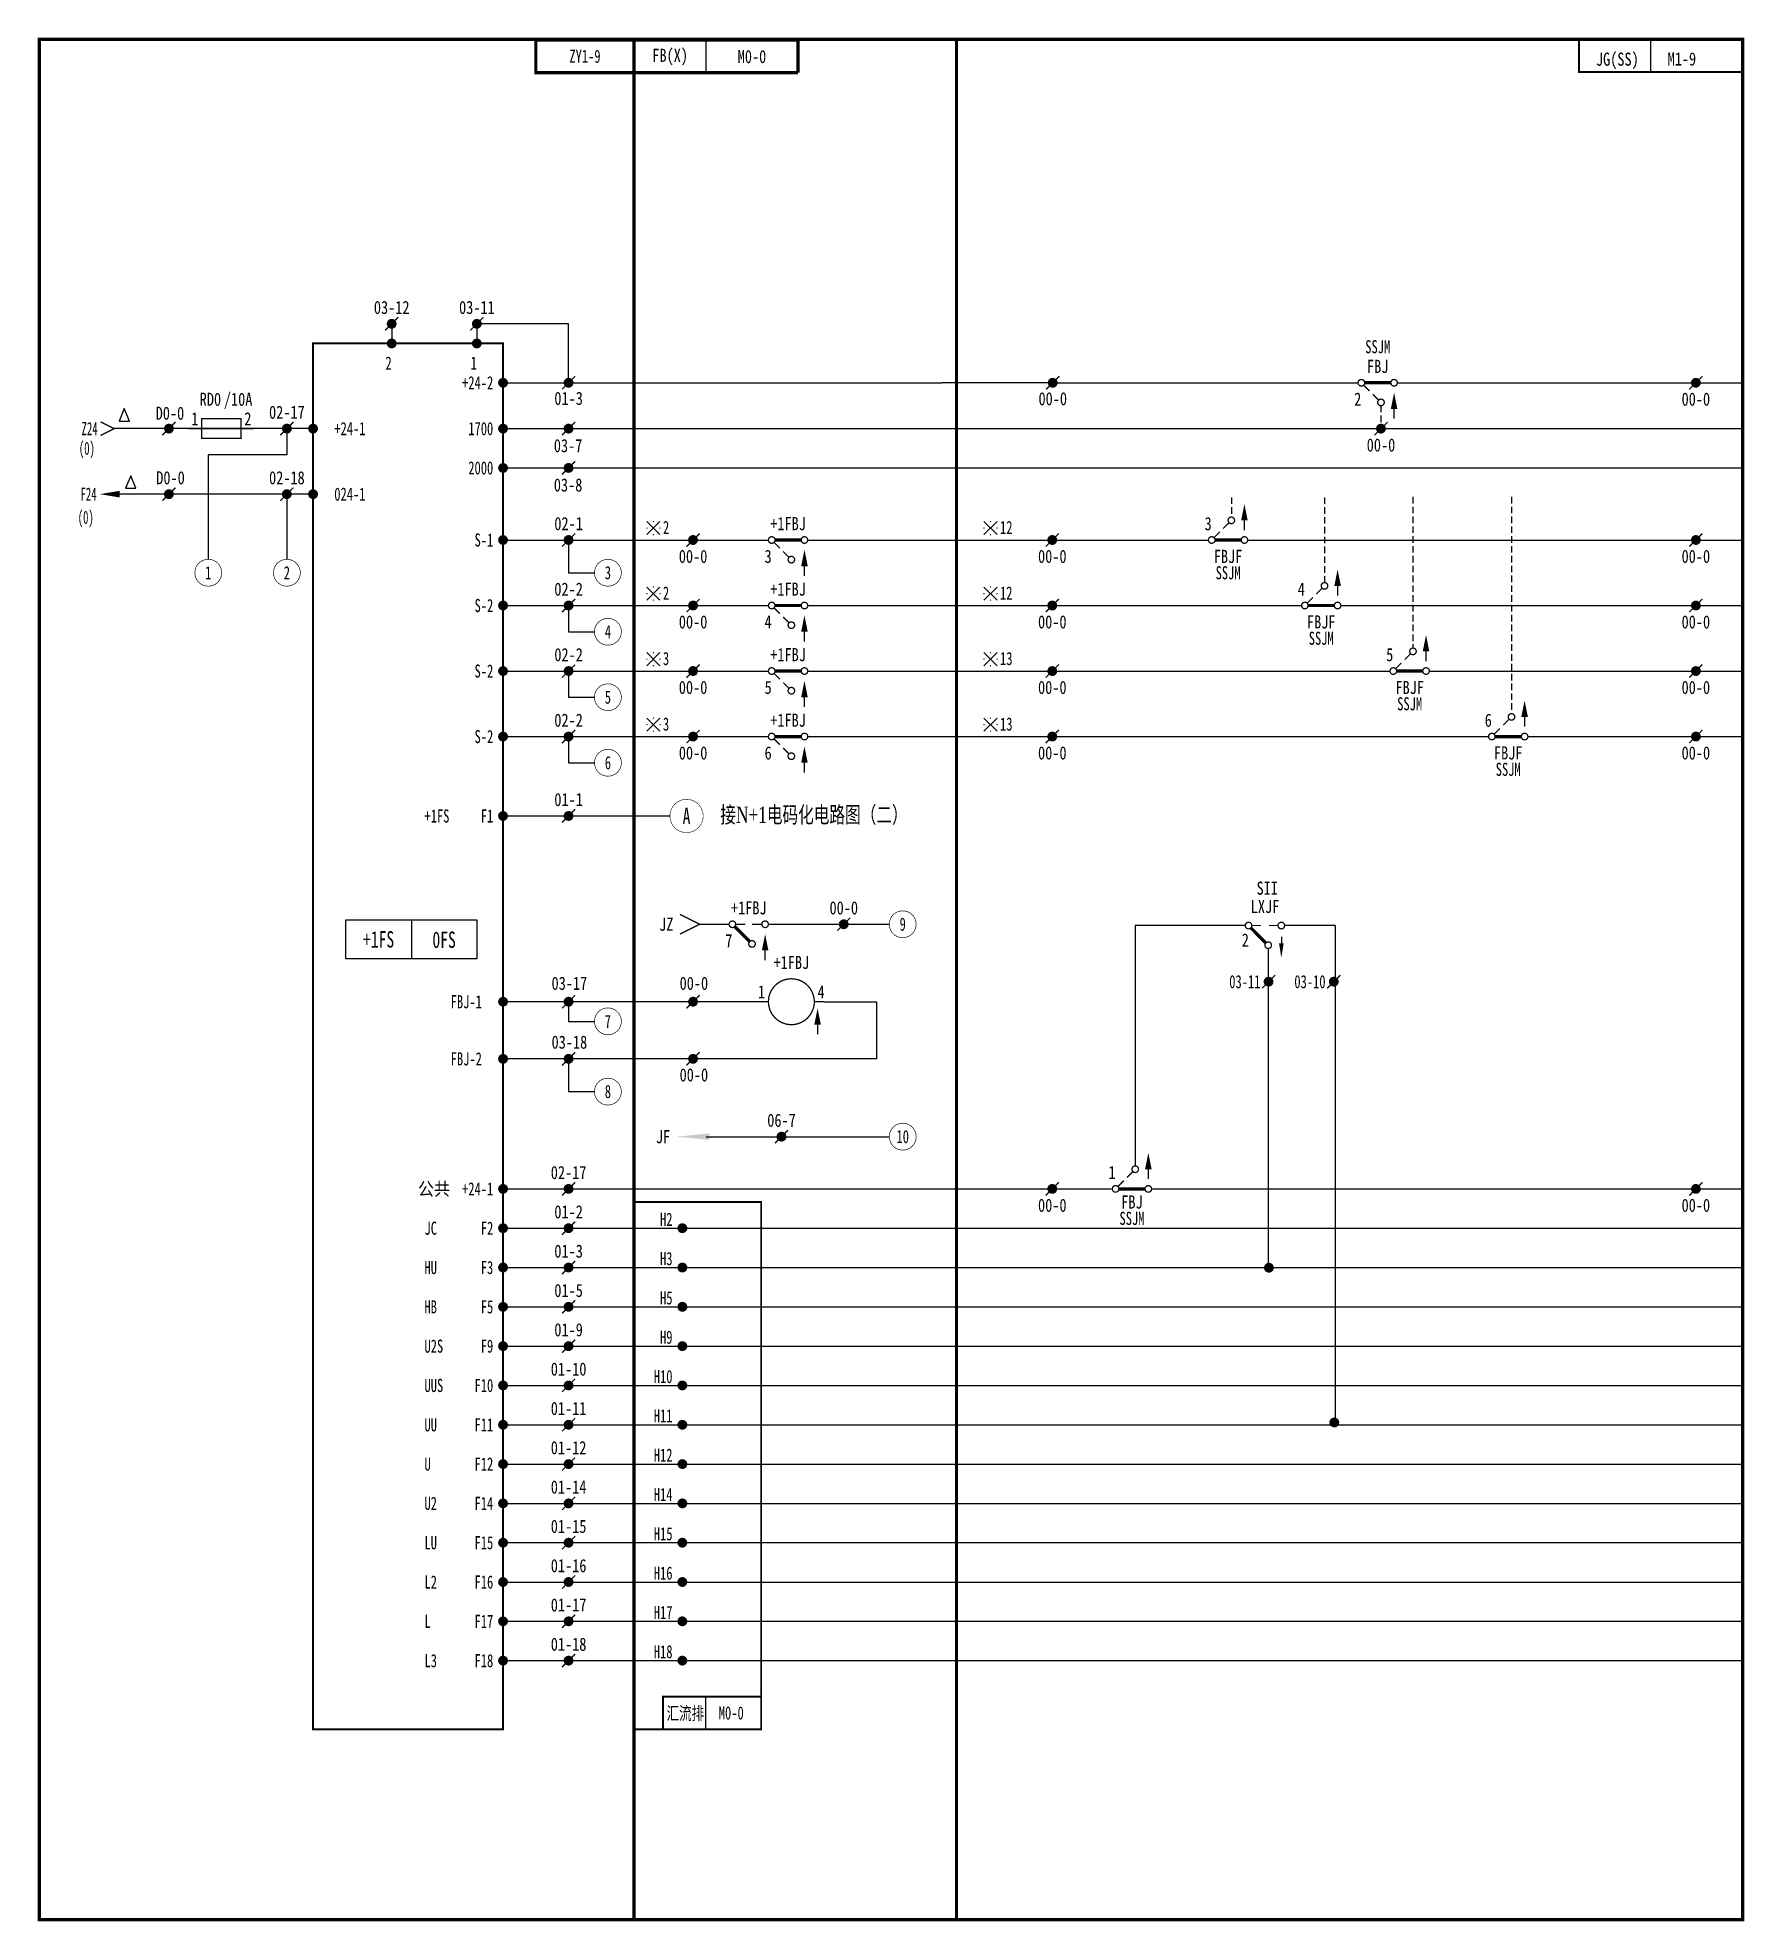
# Model space of a CAD drawing. Header units: millimetres. Extents: x -140 to 120, y 0 to 287.
import ezdxf
from ezdxf.enums import TextEntityAlignment as Align

# ---------------------------------------------------------------- set-up
doc = ezdxf.new("R2010")
doc.units = ezdxf.units.MM
doc.linetypes.add('DASHEDX2', pattern=[1.5, 1, -0.5])
doc.layers.add('define', color=7, linetype='Continuous')
doc.layers.add('tie', color=7, linetype='Continuous')
doc.styles.add('CHINESE', font='TIMES.TTF', dxfattribs={"width": 0.7})

# ---------------------------------------------------------------- blocks, each defined once
blk = doc.blocks.new('conti_2')
for points in [[(-0.95, 0, 0.1, 0.1, 1), (-1.05, 0, 0.1, 0.1, 1)], [(0.05, 1, 0.1, 0.1, 1), (-0.05, 1, 0.1, 0.1, 1)], [(1.05, 0, 0.1, 0.1, 1), (0.95, 0, 0.1, 0.1, 1)], [(0.05, -1, 0.1, 0.1, 1), (-0.05, -1, 0.1, 0.1, 1)]]:
    blk.add_lwpolyline(points, format="xyseb", close=True)
for points in [[(-1, -1), (1, 1)], [(1, -1), (-1, 1)]]:
    blk.add_lwpolyline(points)
blk.add_attdef('1', text='', height=2).set_placement((2.27, 0.09), align=Align.MIDDLE)
blk = doc.blocks.new('FS-without xdata')
at = {"color": 7}
for p, q in [((101.79, 281.9), (101.79, 286.9)), ((53.79, 243.58), (53.79, 240.58)), ((74.79, 243.58), (66.79, 243.58)), ((66.79, 243.58), (66.79, 240.58)), ((80.79, 243.58), (66.79, 243.58)), ((80.79, 234.58), (80.79, 243.58)), ((70.79, 234.58), (90.79, 234.58)), ((90.79, 234.58), (117.29, 234.58)), ((117.29, 234.58), (137.79, 234.58)), ((140, 234.58), (137.79, 234.58)), ((41.79, 227.58), (11.42, 227.58)), ((37.79, 227.58), (37.79, 223.58)), ((70.79, 227.58), (90.79, 227.58)), ((90.79, 227.58), (137.79, 227.58)), ((137.79, 227.58), (140, 227.58)), ((37.79, 223.58), (25.79, 223.58)), ((25.79, 223.58), (25.79, 207.58)), ((70.79, 221.58), (90.79, 221.58)), ((90.79, 221.58), (137.79, 221.58)), ((137.79, 221.58), (140, 221.58)), ((41.79, 217.58), (12.26, 217.58)), ((37.79, 217.58), (37.79, 207.58)), ((70.79, 210.58), (90.79, 210.58)), ((80.79, 210.58), (80.79, 205.58)), ((90.79, 210.58), (111.29, 210.58)), ((117.29, 210.58), (137.79, 210.58)), ((137.79, 210.58), (140, 210.58)), ((80.79, 205.58), (84.79, 205.58)), ((70.79, 200.58), (90.79, 200.58)), ((80.79, 200.58), (80.79, 196.58)), ((90.79, 200.58), (111.29, 200.58)), ((117.29, 200.58), (137.79, 200.58)), ((137.79, 200.58), (140, 200.58)), ((80.79, 196.58), (84.79, 196.58)), ((70.79, 190.58), (90.79, 190.58)), ((80.79, 190.58), (80.79, 186.58)), ((90.79, 190.58), (111.29, 190.58)), ((117.29, 190.58), (137.79, 190.58)), ((137.79, 190.58), (140, 190.58)), ((80.79, 186.58), (84.79, 186.58)), ((70.79, 180.58), (90.79, 180.58)), ((80.79, 180.58), (80.79, 176.58)), ((90.79, 180.58), (111.29, 180.58)), ((117.29, 180.58), (137.79, 180.58)), ((137.79, 180.58), (140, 180.58)), ((137.79, 180.58), (140, 180.58)), ((80.79, 176.58), (84.79, 176.58)), ((70.79, 168.46), (90.79, 168.46)), ((90.79, 168.46), (96.25, 168.46)), ((46.79, 152.63), (66.79, 152.63)), ((46.79, 146.63), (46.79, 152.63)), ((56.79, 152.63), (56.79, 146.63)), ((66.79, 152.63), (66.79, 146.63)), ((100.79, 151.93), (105.29, 151.93)), ((111.29, 151.93), (122.79, 151.93)), ((122.79, 151.93), (129.79, 151.93)), ((66.79, 146.63), (46.79, 146.63)), ((109.79, 140.11), (70.79, 140.11)), ((80.79, 140.11), (80.79, 137.11)), ((119.79, 140.11), (127.79, 140.11)), ((127.79, 140.11), (127.79, 131.39)), ((80.79, 137.11), (84.79, 137.11)), ((127.79, 131.39), (70.79, 131.39)), ((80.79, 131.39), (80.79, 126.39)), ((80.79, 126.39), (84.79, 126.39)), ((101.79, 119.51), (129.79, 119.51))]:
    blk.add_line(p, q, dxfattribs=at)
for p, q in [((70.79, 111.54), (90.79, 111.54)), ((90.79, 111.54), (140, 111.54)), ((70.79, 105.54), (140, 105.54)), ((101.7, 34.04), (101.7, 29.13))]:
    blk.add_line(p, q)
at = {"color": 1}
for p, q in [((70.79, 99.54), (140, 99.54)), ((70.79, 93.54), (140, 93.54)), ((70.79, 87.54), (140, 87.54)), ((70.79, 81.54), (140, 81.54))]:
    blk.add_line(p, q, dxfattribs=at)
at = {"color": 2}
for p, q in [((70.79, 75.54), (140, 75.54)), ((70.79, 69.54), (140, 69.54)), ((70.79, 63.54), (140, 63.54))]:
    blk.add_line(p, q, dxfattribs=at)
at = {"color": 3}
for p, q in [((140, 57.54), (70.79, 57.54)), ((70.79, 51.54), (140, 51.54))]:
    blk.add_line(p, q, dxfattribs=at)
at = {"color": 5}
for p, q in [((70.79, 45.54), (140, 45.54)), ((70.79, 39.54), (140, 39.54))]:
    blk.add_line(p, q, dxfattribs=at)
at = {"color": 7, "linetype": 'Continuous', "const_width": 0.5}
blk.add_lwpolyline([(0, 287), (140, 287), (140, 0), (0, 0)], close=True, dxfattribs=at)
at = {"color": 7}
for points, const_width in [([(90.79, 281.9), (90.79, 286.9), (75.79, 286.9), (75.79, 281.9), (90.79, 281.9)], 0.5), ([(90.79, 286.9), (115.79, 286.9), (115.79, 281.9)], 0.5), ([(90.79, 286.9), (90.79, 281.9), (115.79, 281.9)], 0.5), ([(52.79, 242.58), (54.79, 244.58)], 0.2), ([(65.79, 242.58), (67.79, 244.58)], 0.2), ([(79.79, 233.58), (81.79, 235.58)], 0.2), ([(18.79, 226.58), (20.79, 228.58)], 0.2), ([(22.79, 227.58), (32.79, 227.58)], 0.2), ([(36.79, 226.58), (38.79, 228.58)], 0.2), ([(79.79, 226.58), (81.79, 228.58)], 0.2), ([(79.79, 220.58), (81.79, 222.58)], 0.2), ([(18.79, 216.58), (20.79, 218.58)], 0.2), ([(36.79, 216.58), (38.79, 218.58)], 0.2), ([(79.79, 209.58), (81.79, 211.58)], 0.2), ([(98.79, 209.58), (100.79, 211.58)], 0.2), ([(113.04, 209.33), (112.1, 210.27)], 0.2), ([(116.29, 210.58), (112.29, 210.58)], 0.5), ([(114.47, 207.9), (113.54, 208.83)], 0.2), ([(116.79, 206.58), (116.79, 205.08)], 0.2), ([(79.79, 199.58), (81.79, 201.58)], 0.2), ([(98.79, 199.58), (100.79, 201.58)], 0.2), ([(113.04, 199.33), (112.1, 200.27)], 0.2), ([(116.29, 200.58), (112.29, 200.58)], 0.5), ([(114.47, 197.9), (113.54, 198.83)], 0.2), ([(90.79, 195.58), (90.79, 169.22)], 0.5), ([(116.79, 196.58), (116.79, 195.08)], 0.2), ([(79.79, 189.58), (81.79, 191.58)], 0.2), ([(98.79, 189.58), (100.79, 191.58)], 0.2), ([(113.04, 189.33), (112.1, 190.27)], 0.2), ([(116.29, 190.58), (112.29, 190.58)], 0.5), ([(114.47, 187.9), (113.54, 188.83)], 0.2), ([(116.79, 186.58), (116.79, 185.08)], 0.2), ([(79.79, 179.58), (81.79, 181.58)], 0.2), ([(98.79, 179.58), (100.79, 181.58)], 0.2), ([(113.04, 179.33), (112.1, 180.27)], 0.2), ([(116.29, 180.58), (112.29, 180.58)], 0.5), ([(114.47, 177.9), (113.54, 178.83)], 0.2), ([(116.79, 176.58), (116.79, 175.08)], 0.2), ([(79.79, 167.46), (81.79, 169.46)], 0.2), ([(97.79, 150.43), (100.79, 151.93), (97.79, 153.43)], 0.2), ([(121.79, 150.93), (123.79, 152.93)], 0.2), ([(106.06, 151.66), (108.43, 149.29)], 0.5), ([(106.29, 151.93), (107.79, 151.93)], 0.2), ([(108.79, 151.93), (110.29, 151.93)], 0.2), ([(110.79, 147.93), (110.79, 146.43)], 0.2), ([(79.79, 139.11), (81.79, 141.11)], 0.2), ([(98.79, 139.11), (100.79, 141.11)], 0.2), ([(111.29, 140.11), (109.79, 140.11)], 0.2), ([(118.29, 140.11), (119.79, 140.11)], 0.2), ([(118.79, 136.61), (118.79, 135.11)], 0.2), ([(79.79, 130.39), (81.79, 132.39)], 0.2), ([(98.79, 130.39), (100.79, 132.39)], 0.2), ([(112.29, 118.51), (114.29, 120.51)], 0.2), ([(110.18, 29.04), (110.18, 34.04), (95.18, 34.04), (95.18, 29.04), (110.18, 29.04)], 0.3)]:
    blk.add_lwpolyline(points, dxfattribs=dict(at, const_width=const_width))
for points, const_width in [([(90.79, 286.9), (90.79, 0)], 0.5), ([(9.35, 226.54), (11.42, 227.58), (9.35, 228.62)], 0.2), ([(79.79, 110.54), (81.79, 112.54)], 0.2), ([(79.79, 104.54), (81.79, 106.54)], 0.2)]:
    blk.add_lwpolyline(points, dxfattribs=dict(const_width=const_width))
for points, const_width in [([(53.41, 243.58, 1), (54.16, 243.58, 1)], 0.75), ([(66.41, 243.58, 1), (67.16, 243.58, 1)], 0.75), ([(53.41, 240.58, 1), (54.16, 240.58, 1)], 0.75), ([(66.41, 240.58, 1), (67.16, 240.58, 1)], 0.75), ([(70.41, 234.58, 1), (71.16, 234.58, 1)], 0.75), ([(80.41, 234.58, 1), (81.16, 234.58, 1)], 0.75), ([(19.41, 227.58, 1), (20.16, 227.58, 1)], 0.75), ([(37.41, 227.58, 1), (38.16, 227.58, 1)], 0.75), ([(41.41, 227.58, 1), (42.16, 227.58, 1)], 0.75), ([(70.41, 227.58, 1), (71.16, 227.58, 1)], 0.75), ([(80.41, 227.58, 1), (81.16, 227.58, 1)], 0.75), ([(70.41, 221.58, 1), (71.16, 221.58, 1)], 0.75), ([(80.41, 221.58, 1), (81.16, 221.58, 1)], 0.75), ([(19.41, 217.58, 1), (20.16, 217.58, 1)], 0.75), ([(37.41, 217.58, 1), (38.16, 217.58, 1)], 0.75), ([(41.41, 217.58, 1), (42.16, 217.58, 1)], 0.75), ([(70.41, 210.58, 1), (71.16, 210.58, 1)], 0.75), ([(80.41, 210.58, 1), (81.16, 210.58, 1)], 0.75), ([(99.41, 210.58, 1), (100.16, 210.58, 1)], 0.75), ([(23.74, 205.58, 1), (27.84, 205.58, 1)], 0.1), ([(35.74, 205.58, 1), (39.84, 205.58, 1)], 0.1), ([(84.74, 205.58, 1), (88.84, 205.58, 1)], 0.1), ([(70.41, 200.58, 1), (71.16, 200.58, 1)], 0.75), ([(80.41, 200.58, 1), (81.16, 200.58, 1)], 0.75), ([(99.41, 200.58, 1), (100.16, 200.58, 1)], 0.75), ([(84.74, 196.58, 1), (88.84, 196.58, 1)], 0.1), ([(70.41, 190.58, 1), (71.16, 190.58, 1)], 0.75), ([(80.41, 190.58, 1), (81.16, 190.58, 1)], 0.75), ([(99.41, 190.58, 1), (100.16, 190.58, 1)], 0.75), ([(84.74, 186.58, 1), (88.84, 186.58, 1)], 0.1), ([(70.41, 180.58, 1), (71.16, 180.58, 1)], 0.75), ([(80.41, 180.58, 1), (81.16, 180.58, 1)], 0.75), ([(99.41, 180.58, 1), (100.16, 180.58, 1)], 0.75), ([(84.74, 176.58, 1), (88.84, 176.58, 1)], 0.1), ([(96.25, 168.46, 1), (101.33, 168.46, 1)], 0.0833), ([(70.41, 168.46, 1), (71.16, 168.46, 1)], 0.75), ([(80.41, 168.46, 1), (81.16, 168.46, 1)], 0.75), ([(122.41, 151.93, 1), (123.16, 151.93, 1)], 0.75), ([(129.74, 151.93, 1), (133.84, 151.93, 1)], 0.1), ([(111.29, 140.11, 1), (118.29, 140.11, 1)], 0.2), ([(70.41, 140.11, 1), (71.16, 140.11, 1)], 0.75), ([(80.41, 140.11, 1), (81.16, 140.11, 1)], 0.75), ([(84.74, 137.11, 1), (88.84, 137.11, 1)], 0.1), ([(99.41, 140.11, 1), (100.16, 140.11, 1)], 0.75), ([(70.41, 131.39, 1), (71.16, 131.39, 1)], 0.75), ([(80.41, 131.39, 1), (81.16, 131.39, 1)], 0.75), ([(99.41, 131.39, 1), (100.16, 131.39, 1)], 0.75), ([(84.74, 126.39, 1), (88.84, 126.39, 1)], 0.1), ([(129.74, 119.51, 1), (133.84, 119.51, 1)], 0.1), ([(112.91, 119.51, 1), (113.66, 119.51, 1)], 0.75)]:
    blk.add_lwpolyline(points, format="xyb", close=True, dxfattribs=dict(at, const_width=const_width))
at = {"const_width": 0.3}
for points in [[(41.79, 240.58), (41.79, 240.58), (70.79, 240.58), (70.79, 29.04), (41.79, 29.04), (41.79, 240.58), (41.79, 240.58)], [(90.79, 109.52), (110.18, 109.52), (110.18, 29.04), (90.79, 29.04)]]:
    blk.add_lwpolyline(points, close=True, dxfattribs=at)
at = {"color": 7, "const_width": 0.2}
blk.add_lwpolyline([(27.79, 229.08), (24.79, 229.08), (24.79, 226.08), (30.79, 226.08), (30.79, 229.08)], close=True, dxfattribs=at)
for points in [[(111.79, 211.08, -1), (111.79, 210.08, -1), (111.79, 211.08)], [(116.79, 211.08, -1), (116.79, 210.08, -1), (116.79, 211.08)], [(114.79, 208.08, -1), (114.79, 207.08, -1), (114.79, 208.08)], [(111.79, 201.08, -1), (111.79, 200.08, -1), (111.79, 201.08)], [(116.79, 201.08, -1), (116.79, 200.08, -1), (116.79, 201.08)], [(114.79, 198.08, -1), (114.79, 197.08, -1), (114.79, 198.08)], [(111.79, 191.08, -1), (111.79, 190.08, -1), (111.79, 191.08)], [(116.79, 191.08, -1), (116.79, 190.08, -1), (116.79, 191.08)], [(114.79, 188.08, -1), (114.79, 187.08, -1), (114.79, 188.08)], [(111.79, 181.08, -1), (111.79, 180.08, -1), (111.79, 181.08)], [(116.79, 181.08, -1), (116.79, 180.08, -1), (116.79, 181.08)], [(114.79, 178.08, -1), (114.79, 177.08, -1), (114.79, 178.08)], [(105.79, 152.43, -1), (105.79, 151.43, -1), (105.79, 152.43)], [(110.79, 152.43, -1), (110.79, 151.43, -1), (110.79, 152.43)], [(108.79, 149.43, -1), (108.79, 148.43, -1), (108.79, 149.43)]]:
    blk.add_lwpolyline(points, format="xyb", dxfattribs=at)
at = {"const_width": 0.75}
for points in [[(70.41, 111.54, 1), (71.16, 111.54, 1)], [(80.41, 111.54, 1), (81.16, 111.54, 1)], [(70.41, 105.54, 1), (71.16, 105.54, 1)], [(80.41, 105.54, 1), (81.16, 105.54, 1)], [(97.78, 105.54, 1), (98.53, 105.54, 1)]]:
    blk.add_lwpolyline(points, format="xyb", close=True, dxfattribs=at)
at = {"color": 1, "const_width": 0.2}
for points in [[(79.79, 98.54), (81.79, 100.54)], [(79.79, 92.54), (81.79, 94.54)], [(79.79, 86.54), (81.79, 88.54)], [(79.79, 80.54), (81.79, 82.54)]]:
    blk.add_lwpolyline(points, dxfattribs=at)
at = {"color": 1, "const_width": 0.75}
for points in [[(70.41, 99.54, 1), (71.16, 99.54, 1)], [(80.41, 99.54, 1), (81.16, 99.54, 1)], [(97.78, 99.54, 1), (98.53, 99.54, 1)], [(70.41, 93.54, 1), (71.16, 93.54, 1)], [(80.41, 93.54, 1), (81.16, 93.54, 1)], [(97.78, 93.54, 1), (98.53, 93.54, 1)], [(70.41, 87.54, 1), (71.16, 87.54, 1)], [(80.41, 87.54, 1), (81.16, 87.54, 1)], [(97.78, 87.54, 1), (98.53, 87.54, 1)], [(70.41, 81.54, 1), (71.16, 81.54, 1)], [(80.41, 81.54, 1), (81.16, 81.54, 1)], [(97.78, 81.54, 1), (98.53, 81.54, 1)]]:
    blk.add_lwpolyline(points, format="xyb", close=True, dxfattribs=at)
at = {"color": 2, "const_width": 0.75}
for points in [[(70.41, 75.54, 1), (71.16, 75.54, 1)], [(80.41, 75.54, 1), (81.16, 75.54, 1)], [(97.78, 75.54, 1), (98.53, 75.54, 1)], [(70.41, 69.54, 1), (71.16, 69.54, 1)], [(80.41, 69.54, 1), (81.16, 69.54, 1)], [(97.78, 69.54, 1), (98.53, 69.54, 1)], [(70.41, 63.54, 1), (71.16, 63.54, 1)], [(80.41, 63.54, 1), (81.16, 63.54, 1)], [(97.78, 63.54, 1), (98.53, 63.54, 1)]]:
    blk.add_lwpolyline(points, format="xyb", close=True, dxfattribs=at)
at = {"color": 2, "const_width": 0.2}
for points in [[(79.79, 74.54), (81.79, 76.54)], [(79.79, 68.54), (81.79, 70.54)], [(79.79, 62.54), (81.79, 64.54)]]:
    blk.add_lwpolyline(points, dxfattribs=at)
at = {"color": 3, "const_width": 0.75}
for points in [[(70.41, 57.54, 1), (71.16, 57.54, 1)], [(80.41, 57.54, 1), (81.16, 57.54, 1)], [(97.78, 57.54, 1), (98.53, 57.54, 1)], [(70.41, 51.54, 1), (71.16, 51.54, 1)], [(80.41, 51.54, 1), (81.16, 51.54, 1)], [(97.78, 51.54, 1), (98.53, 51.54, 1)]]:
    blk.add_lwpolyline(points, format="xyb", close=True, dxfattribs=at)
at = {"color": 3, "const_width": 0.2}
for points in [[(79.79, 56.54), (81.79, 58.54)], [(79.79, 50.54), (81.79, 52.54)]]:
    blk.add_lwpolyline(points, dxfattribs=at)
at = {"color": 5, "const_width": 0.75}
for points in [[(70.41, 45.54, 1), (71.16, 45.54, 1)], [(80.41, 45.54, 1), (81.16, 45.54, 1)], [(97.78, 45.54, 1), (98.53, 45.54, 1)], [(70.41, 39.54, 1), (71.16, 39.54, 1)], [(80.41, 39.54, 1), (81.16, 39.54, 1)], [(97.78, 39.54, 1), (98.53, 39.54, 1)]]:
    blk.add_lwpolyline(points, format="xyb", close=True, dxfattribs=at)
at = {"color": 5, "const_width": 0.2}
for points in [[(79.79, 44.54), (81.79, 46.54)], [(79.79, 38.54), (81.79, 40.54)]]:
    blk.add_lwpolyline(points, dxfattribs=at)
blk.add_solid([(12.26, 218.08), (12.26, 217.08), (9.26, 217.58)])
at = {"color": 7}
for points in [[(116.29, 206.58), (117.29, 206.58), (116.79, 209.08)], [(116.29, 196.58), (117.29, 196.58), (116.79, 199.08)], [(116.29, 186.58), (117.29, 186.58), (116.79, 189.08)], [(116.29, 176.58), (117.29, 176.58), (116.79, 179.08)], [(110.29, 147.93), (111.29, 147.93), (110.79, 150.43)], [(118.29, 136.61), (119.29, 136.61), (118.79, 139.11)], [(102.29, 120.01), (102.29, 119.01), (97.29, 119.51)]]:
    blk.add_solid(points, dxfattribs=at)
at = {"layer": 'define'}
for p, q in [((12.97, 230.64), (12.18, 228.73)), ((13.76, 228.73), (12.97, 230.64)), ((12.18, 228.73), (13.76, 228.73)), ((13.96, 220.38), (13.17, 218.47)), ((14.75, 218.47), (13.96, 220.38)), ((13.17, 218.47), (14.75, 218.47))]:
    blk.add_line(p, q, dxfattribs=at)
at = {"layer": 'define', "color": 7}
ref = blk.add_blockref('conti_2', (93.74, 212.4), dxfattribs=at)
ref.add_attrib('1', '2', (95.19, 211.5), dxfattribs={"layer": '0', "height": 2, "width": 0.7})
ref = blk.add_blockref('conti_2', (93.74, 202.4), dxfattribs=at)
ref.add_attrib('1', '2', (95.19, 201.49), dxfattribs={"layer": '0', "height": 2, "width": 0.7})
ref = blk.add_blockref('conti_2', (93.74, 192.4), dxfattribs=at)
ref.add_attrib('1', '3', (95.19, 191.49), dxfattribs={"layer": '0', "height": 2, "width": 0.7})
ref = blk.add_blockref('conti_2', (93.74, 182.4), dxfattribs=at)
ref.add_attrib('1', '3', (95.19, 181.49), dxfattribs={"layer": '0', "height": 2, "width": 0.7})
at = {"color": 7}
for s, height, width, p in [('ZY1-9', 2, 0.7, (83.29, 284.4)), ('FB(X)', 2, 0.8, (96.29, 284.4)), ('M0-0', 2, 0.8, (108.78, 284.35)), ('1', 2, 0.7, (25.79, 205.58)), ('2', 2, 0.7, (37.79, 205.58)), ('3', 2, 0.7, (86.79, 205.58)), ('4', 2, 0.7, (86.79, 196.58)), ('5', 2, 0.7, (86.79, 186.58)), ('6', 2, 0.7, (86.79, 176.58)), ('A', 2.5, 0.7, (98.79, 168.46)), ('9', 2, 0.7, (131.79, 151.93)), ('+1FS', 2.5, 0.7, (51.79, 149.63)), ('7', 2, 0.7, (86.79, 137.11)), ('8', 2, 0.7, (86.79, 126.39)), ('10', 2, 0.7, (131.79, 119.51)), ('M0-0', 2, 0.7, (105.62, 31.54))]:
    blk.add_text(s, height=height, dxfattribs=dict(at, width=width)).set_placement(p, align=Align.MIDDLE)
for s, height, width, p in [('03-12', 2, 0.8, (53.79, 245.08)), ('D0-0', 2, 0.8, (19.94, 228.93)), ('02-17', 2, 0.8, (37.79, 229.08)), ('(0)', 2, 0.6, (7.26, 223.57)), ('03-7', 2, 0.8, (80.71, 223.98)), ('D0-0', 2, 0.8, (20.03, 219.08)), ('02-18', 2, 0.8, (37.79, 219.08)), ('03-8', 2, 0.8, (80.71, 217.98)), ('(0)', 2, 0.6, (7.09, 213.04)), ('+1FBJ', 2, 0.8, (114.29, 212.08)), ('+1FBJ', 2, 0.8, (114.29, 202.08)), ('+1FBJ', 2, 0.8, (114.29, 192.08)), ('+1FBJ', 2, 0.8, (114.29, 182.08)), ('01-1', 2, 0.8, (80.79, 169.96)), ('+1FBJ', 2, 0.8, (108.29, 153.43)), ('0FS', 2.5, 0.7, (61.79, 148.32)), ('+1FBJ', 2, 0.8, (114.79, 145.11)), ('01-2', 2, 0.8, (80.79, 107.04)), ('01-3', 2, 0.8, (80.79, 101.04)), ('01-5', 2, 0.8, (80.79, 95.04)), ('01-9', 2, 0.8, (80.79, 89.04)), ('01-10', 2, 0.8, (80.79, 83.04)), ('01-11', 2, 0.8, (80.79, 77.04)), ('01-12', 2, 0.8, (80.79, 71.04)), ('01-14', 2, 0.8, (80.79, 65.04)), ('01-15', 2, 0.8, (80.79, 59.04)), ('01-16', 2, 0.8, (80.79, 53.04)), ('01-17', 2, 0.8, (80.79, 47.04)), ('01-18', 2, 0.8, (80.79, 41.04))]:
    blk.add_text(s, height=height, dxfattribs=dict(at, width=width)).set_placement(p, align=Align.CENTER)
at = {"color": 7, "width": 0.7}
for s, p in [('2', (53.79, 237.58)), ('1', (66.79, 237.58)), ('+24-2', (69.29, 234.58)), ('+24-1', (49.79, 227.58)), ('1700', (69.29, 227.58)), ('2000', (69.29, 221.58)), ('024-1', (49.79, 217.58)), ('S-1', (69.29, 210.58)), ('S-2', (69.29, 200.58)), ('S-2', (69.29, 190.58)), ('S-2', (69.29, 180.58)), ('F1', (69.29, 168.46)), ('H2', (96.65, 106.9)), ('H3', (96.65, 100.9)), ('H5', (96.65, 94.9)), ('H9', (96.65, 88.9)), ('H10', (96.65, 82.9)), ('H11', (96.65, 76.9)), ('H12', (96.65, 70.9)), ('H14', (96.65, 64.9)), ('H15', (96.65, 58.9)), ('H16', (96.65, 52.9)), ('H17', (96.65, 46.9)), ('H18', (96.65, 40.9))]:
    blk.add_text(s, height=2, dxfattribs=at).set_placement(p, align=Align.MIDDLE_RIGHT)
at = {"color": 7, "width": 0.8}
for s, p in [('RD0', (27.75, 231.06)), ('1', (24.29, 228.08)), ('3', (111.79, 207.08)), ('4', (111.79, 197.08)), ('5', (111.79, 187.08)), ('6', (111.79, 177.08)), ('JZ', (96.79, 150.93)), ('7', (105.79, 148.43)), ('1', (110.79, 140.61)), ('JF', (96.29, 118.51))]:
    blk.add_text(s, height=2, dxfattribs=at).set_placement(p, align=Align.RIGHT)
at = {"width": 0.8}
blk.add_text('/10A', height=2, dxfattribs=at).set_placement((30.35, 231.06), align=Align.CENTER)
at = {"color": 7}
for s, width, p in [('2', 0.8, (31.29, 228.08)), ('+1FS', 0.7, (58.79, 167.46)), ('4', 0.8, (118.79, 140.61))]:
    blk.add_text(s, height=2, dxfattribs=dict(at, width=width)).set_placement(p)
at = {"width": 0.6}
for s, p in [('Z24', (8.9, 226.58)), ('F24', (8.74, 216.58))]:
    blk.add_text(s, height=2, dxfattribs=at).set_placement(p, align=Align.RIGHT)
at = {"color": 7, "style": 'CHINESE', "width": 0.7}
for s, height, p in [('接N+1电码化电路图（二）', 2.5, (118.24, 168.7)), ('汇流排', 2, (98.61, 31.54))]:
    blk.add_text(s, height=height, dxfattribs=at).set_placement(p, align=Align.MIDDLE)
at = {"color": 7, "width": 0.7}
for s, p in [('FBJ-1', (62.79, 140.11)), ('FBJ-2', (62.79, 131.39))]:
    blk.add_text(s, height=2, dxfattribs=at).set_placement(p, align=Align.MIDDLE_LEFT)
at = {"style": 'CHINESE', "width": 0.9}
blk.add_text('公共', height=2, dxfattribs=at).set_placement((57.79, 110.54))
at = {"width": 0.7}
blk.add_text('+24-1', height=2, dxfattribs=at).set_placement((69.29, 111.54), align=Align.MIDDLE_RIGHT)
at = {"color": 1, "width": 0.7}
for s, p in [('JC', (58.79, 104.54)), ('HU', (58.79, 98.54)), ('HB', (58.79, 92.54)), ('U2S', (58.79, 86.54)), ('UUS', (58.79, 80.54))]:
    blk.add_text(s, height=2, dxfattribs=at).set_placement(p)
for s, p in [('F2', (69.29, 105.54)), ('F3', (69.29, 99.54)), ('F5', (69.29, 93.54)), ('F9', (69.29, 87.54)), ('F10', (69.29, 81.54))]:
    blk.add_text(s, height=2, dxfattribs=at).set_placement(p, align=Align.MIDDLE_RIGHT)
at = {"color": 2, "width": 0.7}
for s, p in [('UU', (58.79, 74.54)), ('U', (58.79, 68.54)), ('U2', (58.79, 62.54))]:
    blk.add_text(s, height=2, dxfattribs=at).set_placement(p)
for s, p in [('F11', (69.29, 75.54)), ('F12', (69.29, 69.54)), ('F14', (69.29, 63.54))]:
    blk.add_text(s, height=2, dxfattribs=at).set_placement(p, align=Align.MIDDLE_RIGHT)
at = {"color": 3, "width": 0.7}
for s, p in [('LU', (58.79, 56.54)), ('L2', (58.79, 50.54))]:
    blk.add_text(s, height=2, dxfattribs=at).set_placement(p)
for s, p in [('F15', (69.29, 57.54)), ('F16', (69.29, 51.54))]:
    blk.add_text(s, height=2, dxfattribs=at).set_placement(p, align=Align.MIDDLE_RIGHT)
at = {"color": 5, "width": 0.7}
for s, p in [('L', (58.79, 44.54)), ('L3', (58.79, 38.54))]:
    blk.add_text(s, height=2, dxfattribs=at).set_placement(p)
for s, p in [('F17', (69.29, 45.54)), ('F18', (69.29, 39.54))]:
    blk.add_text(s, height=2, dxfattribs=at).set_placement(p, align=Align.MIDDLE_RIGHT)
at = {"layer": 'tie', "color": 7, "width": 0.8}
for s, p in [('03-11', (66.79, 245.08)), ('01-3', (80.79, 231.2)), ('02-1', (80.79, 212.08)), ('00-0', (99.79, 207.08)), ('02-2', (80.79, 202.08)), ('00-0', (99.79, 197.08)), ('02-2', (80.79, 192.08)), ('00-0', (99.79, 187.08)), ('02-2', (80.79, 182.08)), ('00-0', (99.79, 177.08)), ('00-0', (122.79, 153.43)), ('03-17', (80.91, 141.92)), ('00-0', (99.91, 141.92)), ('03-18', (80.91, 132.94)), ('00-0', (99.91, 127.94)), ('06-7', (113.29, 121.01)), ('02-17', (80.79, 113.04))]:
    blk.add_text(s, height=2, dxfattribs=at).set_placement(p, align=Align.CENTER)

msp = doc.modelspace()

# ---------------------------------------------------------------- linework, layer by layer
at = {"color": 7}
for p, q in [((106, 282), (106, 287)), ((14.79, 234.58), (0, 234.58)), ((14.79, 234.58), (61.29, 234.58)), ((67.29, 234.58), (113.79, 234.58)), ((113.79, 234.58), (120, 234.58)), ((0, 227.58), (120, 227.58)), ((0, 221.58), (120, 221.58)), ((0, 210.58), (14.79, 210.58)), ((14.79, 210.58), (38.45, 210.58)), ((44.45, 210.58), (113.79, 210.58)), ((113.79, 210.58), (120, 210.58)), ((0, 200.58), (14.79, 200.58)), ((14.79, 200.58), (52.67, 200.58)), ((58.67, 200.58), (113.79, 200.58)), ((113.79, 200.58), (120, 200.58)), ((0, 190.58), (14.79, 190.58)), ((14.79, 190.58), (66.17, 190.58)), ((72.17, 190.58), (113.79, 190.58)), ((113.79, 190.58), (120, 190.58)), ((0, 180.58), (14.79, 180.58)), ((14.79, 180.58), (81.21, 180.58)), ((87.21, 180.58), (113.79, 180.58)), ((113.79, 180.58), (120, 180.58)), ((27.28, 151.73), (27.28, 115.04)), ((44.08, 151.73), (27.28, 151.73)), ((57.81, 151.73), (50.08, 151.73)), ((57.81, 151.73), (57.81, 75.54)), ((47.58, 148.23), (47.58, 99.54)), ((0, 111.54), (23.63, 111.54)), ((29.78, 111.54), (120, 111.54)), ((0, 105.54), (120, 105.54))]:
    msp.add_line(p, q, dxfattribs=at)
at = {"color": 7, "linetype": 'DASHEDX2'}
for p, q in [((64.79, 231.08), (64.79, 227.58)), ((41.95, 217.08), (41.95, 214.08)), ((56.17, 217.08), (56.17, 204.08)), ((69.67, 217.16), (69.67, 194.08)), ((84.71, 217.16), (84.71, 184.08))]:
    msp.add_line(p, q, dxfattribs=at)
at = {"color": 1}
for p, q in [((0, 99.54), (120, 99.54)), ((0, 93.54), (120, 93.54)), ((0, 87.54), (120, 87.54)), ((0, 81.54), (120, 81.54))]:
    msp.add_line(p, q, dxfattribs=at)
at = {"color": 2}
for p, q in [((0, 75.54), (120, 75.54)), ((0, 69.54), (120, 69.54)), ((0, 63.54), (120, 63.54))]:
    msp.add_line(p, q, dxfattribs=at)
at = {"color": 3}
for p, q in [((120, 57.54), (0, 57.54)), ((0, 51.54), (120, 51.54))]:
    msp.add_line(p, q, dxfattribs=at)
at = {"color": 5}
for p, q in [((0, 45.54), (120, 45.54)), ((0, 39.54), (120, 39.54))]:
    msp.add_line(p, q, dxfattribs=at)
at = {"color": 7, "linetype": 'Continuous', "const_width": 0.5}
msp.add_lwpolyline([(0, 287), (120, 287), (120, 0), (0, 0)], close=True, dxfattribs=at)
at = {"const_width": 0.3}
msp.add_lwpolyline([(95, 287), (120, 287), (120, 282)], dxfattribs=at)
at = {"color": 7}
for points, const_width in [([(95, 287), (120, 287), (120, 282)], 0.3), ([(95, 287), (95, 282), (120, 282)], 0.3), ([(13.69, 233.58), (15.69, 235.58)], 0.2), ([(63.04, 233.33), (62.1, 234.27)], 0.2), ([(66.29, 234.58), (62.29, 234.58)], 0.5), ([(64.47, 231.9), (63.54, 232.83)], 0.2), ([(111.85, 233.58), (113.85, 235.58)], 0.2), ([(66.79, 230.58), (66.79, 229.08)], 0.2), ([(63.79, 226.58), (65.79, 228.58)], 0.2), ([(40.7, 212.33), (41.65, 213.27)], 0.2), ([(43.95, 213.58), (43.95, 212.08)], 0.2), ([(13.62, 209.58), (15.62, 211.58)], 0.2), ([(39.27, 210.9), (40.2, 211.83)], 0.2), ([(43.45, 210.58), (39.45, 210.58)], 0.5), ([(111.85, 209.58), (113.85, 211.58)], 0.2), ([(13.62, 199.58), (15.62, 201.58)], 0.2), ([(53.49, 200.9), (54.42, 201.83)], 0.2), ([(54.92, 202.33), (55.86, 203.27)], 0.2), ([(58.17, 203.58), (58.17, 202.08)], 0.2), ([(111.85, 199.58), (113.85, 201.58)], 0.2), ([(57.67, 200.58), (53.67, 200.58)], 0.5), ([(68.42, 192.33), (69.36, 193.27)], 0.2), ([(71.67, 193.58), (71.67, 192.08)], 0.2), ([(13.62, 189.58), (15.62, 191.58)], 0.2), ([(66.99, 190.9), (67.92, 191.83)], 0.2), ([(71.17, 190.58), (67.17, 190.58)], 0.5), ([(111.85, 189.58), (113.85, 191.58)], 0.2), ([(13.62, 179.58), (15.62, 181.58)], 0.2), ([(82.03, 180.9), (82.96, 181.83)], 0.2), ([(83.46, 182.33), (84.4, 183.27)], 0.2), ([(86.71, 183.58), (86.71, 182.08)], 0.2), ([(111.85, 179.58), (113.85, 181.58)], 0.2), ([(86.21, 180.58), (82.21, 180.58)], 0.5), ([(44.93, 151.38), (47.22, 149.08)], 0.5), ([(46.48, 151.73), (45.08, 151.73)], 0.15), ([(49.08, 151.73), (47.68, 151.73)], 0.15), ([(46.64, 142.17), (48.64, 144.17)], 0.2), ([(56.58, 142.17), (58.58, 144.17)], 0.2), ([(13.62, 110.54), (15.62, 112.54)], 0.2), ([(24.6, 111.86), (25.53, 112.79)], 0.2), ([(26.03, 113.29), (26.97, 114.24)], 0.2), ([(29.28, 114.54), (29.28, 113.04)], 0.2), ([(111.85, 110.54), (113.85, 112.54)], 0.2), ([(28.78, 111.54), (24.78, 111.54)], 0.5)]:
    msp.add_lwpolyline(points, dxfattribs=dict(at, const_width=const_width))
for points, const_width in [([(14.31, 234.58, 1), (15.06, 234.58, 1)], 0.75), ([(112.48, 234.58, 1), (113.23, 234.58, 1)], 0.75), ([(64.41, 227.58, 1), (65.16, 227.58, 1)], 0.75), ([(14.24, 210.58, 1), (14.99, 210.58, 1)], 0.75), ([(112.48, 210.58, 1), (113.23, 210.58, 1)], 0.75), ([(14.24, 200.58, 1), (14.99, 200.58, 1)], 0.75), ([(112.48, 200.58, 1), (113.23, 200.58, 1)], 0.75), ([(14.24, 190.58, 1), (14.99, 190.58, 1)], 0.75), ([(112.48, 190.58, 1), (113.23, 190.58, 1)], 0.75), ([(14.24, 180.58, 1), (14.99, 180.58, 1)], 0.75), ([(112.48, 180.58, 1), (113.23, 180.58, 1)], 0.75), ([(45.08, 151.73, -1), (44.08, 151.73, -1)], 0.2), ([(50.08, 151.73, -1), (49.08, 151.73, -1)], 0.2), ([(48.08, 148.73, -1), (47.08, 148.73, -1)], 0.2), ([(47.26, 143.17, 1), (48.01, 143.17, 1)], 0.75), ([(57.21, 143.17, 1), (57.96, 143.17, 1)], 0.75), ([(14.24, 111.54, 1), (14.99, 111.54, 1)], 0.75), ([(112.48, 111.54, 1), (113.23, 111.54, 1)], 0.75)]:
    msp.add_lwpolyline(points, format="xyb", close=True, dxfattribs=dict(at, const_width=const_width))
at = {"color": 7, "const_width": 0.2}
for points in [[(61.79, 235.08, -1), (61.79, 234.08, -1), (61.79, 235.08)], [(66.79, 235.08, -1), (66.79, 234.08, -1), (66.79, 235.08)], [(64.79, 232.08, -1), (64.79, 231.08, -1), (64.79, 232.08)], [(41.95, 214.08, -1), (41.95, 213.08, -1), (41.95, 214.08)], [(38.95, 211.08, -1), (38.95, 210.08, -1), (38.95, 211.08)], [(43.95, 211.08, -1), (43.95, 210.08, -1), (43.95, 211.08)], [(56.17, 204.08, -1), (56.17, 203.08, -1), (56.17, 204.08)], [(53.17, 201.08, -1), (53.17, 200.08, -1), (53.17, 201.08)], [(58.17, 201.08, -1), (58.17, 200.08, -1), (58.17, 201.08)], [(69.67, 194.08, -1), (69.67, 193.08, -1), (69.67, 194.08)], [(66.67, 191.08, -1), (66.67, 190.08, -1), (66.67, 191.08)], [(71.67, 191.08, -1), (71.67, 190.08, -1), (71.67, 191.08)], [(84.71, 184.08, -1), (84.71, 183.08, -1), (84.71, 184.08)], [(81.71, 181.08, -1), (81.71, 180.08, -1), (81.71, 181.08)], [(86.71, 181.08, -1), (86.71, 180.08, -1), (86.71, 181.08)], [(27.28, 115.04, -1), (27.28, 114.04, -1), (27.28, 115.04)], [(24.28, 112.04, -1), (24.28, 111.04, -1), (24.28, 112.04)], [(29.28, 112.04, -1), (29.28, 111.04, -1), (29.28, 112.04)]]:
    msp.add_lwpolyline(points, format="xyb", dxfattribs=at)
at = {"color": 7}
msp.add_lwpolyline([(49.58, 150.01), (49.58, 149.01)], dxfattribs=at)
msp.add_lwpolyline([(49.58, 146.81, 0, 0.7, 0), (49.58, 149.01, 0.7, 0.7, 0)], format="xyseb", dxfattribs=at)
at = {"const_width": 0.75}
for points in [[(47.31, 99.51, 1), (48.06, 99.51, 1)], [(57.29, 75.89, 1), (58.04, 75.89, 1)]]:
    msp.add_lwpolyline(points, format="xyb", close=True, dxfattribs=at)
at = {"color": 7}
for points in [[(66.29, 230.58), (67.29, 230.58), (66.79, 233.08)], [(43.45, 213.58), (44.45, 213.58), (43.95, 216.08)], [(57.67, 203.58), (58.67, 203.58), (58.17, 206.08)], [(71.17, 193.58), (72.17, 193.58), (71.67, 196.08)], [(86.21, 183.58), (87.21, 183.58), (86.71, 186.08)], [(28.78, 114.54), (29.78, 114.54), (29.28, 117.04)]]:
    msp.add_solid(points, dxfattribs=at)

# ---------------------------------------------------------------- block references
msp.add_blockref('FS-without xdata', (-140, 0))
at = {"layer": 'define', "color": 7}
ref = msp.add_blockref('conti_2', (5.19, 212.4), dxfattribs=at)
ref.add_attrib('1', '12', (6.64, 211.5), dxfattribs={"layer": '0', "height": 2, "width": 0.7})
ref = msp.add_blockref('conti_2', (5.19, 202.4), dxfattribs=at)
ref.add_attrib('1', '12', (6.64, 201.49), dxfattribs={"layer": '0', "height": 2, "width": 0.7})
ref = msp.add_blockref('conti_2', (5.19, 192.4), dxfattribs=at)
ref.add_attrib('1', '13', (6.64, 191.49), dxfattribs={"layer": '0', "height": 2, "width": 0.7})
ref = msp.add_blockref('conti_2', (5.19, 182.4), dxfattribs=at)
ref.add_attrib('1', '13', (6.64, 181.49), dxfattribs={"layer": '0', "height": 2, "width": 0.7})

# ---------------------------------------------------------------- texts
at = {"color": 3, "width": 0.8}
for s, p in [('JG(SS)', (97.6, 282.97)), ('M1-9', (108.54, 283))]:
    msp.add_text(s, height=2, dxfattribs=at).set_placement(p)
at = {"color": 3, "width": 0.7}
for p in [(64.29, 240.08), (41.45, 205.58), (55.67, 195.58), (69.17, 185.58), (84.21, 175.58), (26.78, 107.04)]:
    msp.add_text('SSJM', height=2, dxfattribs=at).set_placement(p, align=Align.MIDDLE)
at = {"color": 7, "width": 0.8}
for s, p in [('FBJ', (64.29, 236.08)), ('FBJF', (41.45, 207.08)), ('FBJF', (55.67, 197.08)), ('FBJF', (69.17, 187.08)), ('FBJF', (84.21, 177.08)), ('FBJ', (26.78, 108.54))]:
    msp.add_text(s, height=2, dxfattribs=at).set_placement(p, align=Align.CENTER)
for s, p in [('2', (61.79, 231.08)), ('3', (38.95, 212.08)), ('4', (53.17, 202.08)), ('5', (66.67, 192.08)), ('6', (81.71, 182.08)), ('SII', (49.06, 156.44)), ('1', (24.28, 113.04))]:
    msp.add_text(s, height=2, dxfattribs=at).set_placement(p, align=Align.RIGHT)
msp.add_text('LXJF', height=2, dxfattribs=at).set_placement((44.91, 153.65))
msp.add_text('2', height=2, dxfattribs=at).set_placement((44.08, 149.52), align=Align.MIDDLE)
at = {"layer": 'tie', "color": 7, "width": 0.8}
for p in [(14.69, 231.14), (112.85, 231.08), (64.79, 224.08), (14.62, 207.08), (112.85, 207.08), (14.62, 197.08), (112.85, 197.08), (14.62, 187.08), (112.85, 187.08), (14.62, 177.08), (112.85, 177.08), (14.62, 108.04), (112.85, 108.04)]:
    msp.add_text('00-0', height=2, dxfattribs=at).set_placement(p, align=Align.CENTER)
at = {"layer": 'tie', "color": 7, "width": 0.7}
for s, p in [('03-11', (46.39, 143.17)), ('03-10', (56.33, 143.17))]:
    msp.add_text(s, height=2, dxfattribs=at).set_placement(p, align=Align.MIDDLE_RIGHT)

doc.saveas('drawing.dxf')
